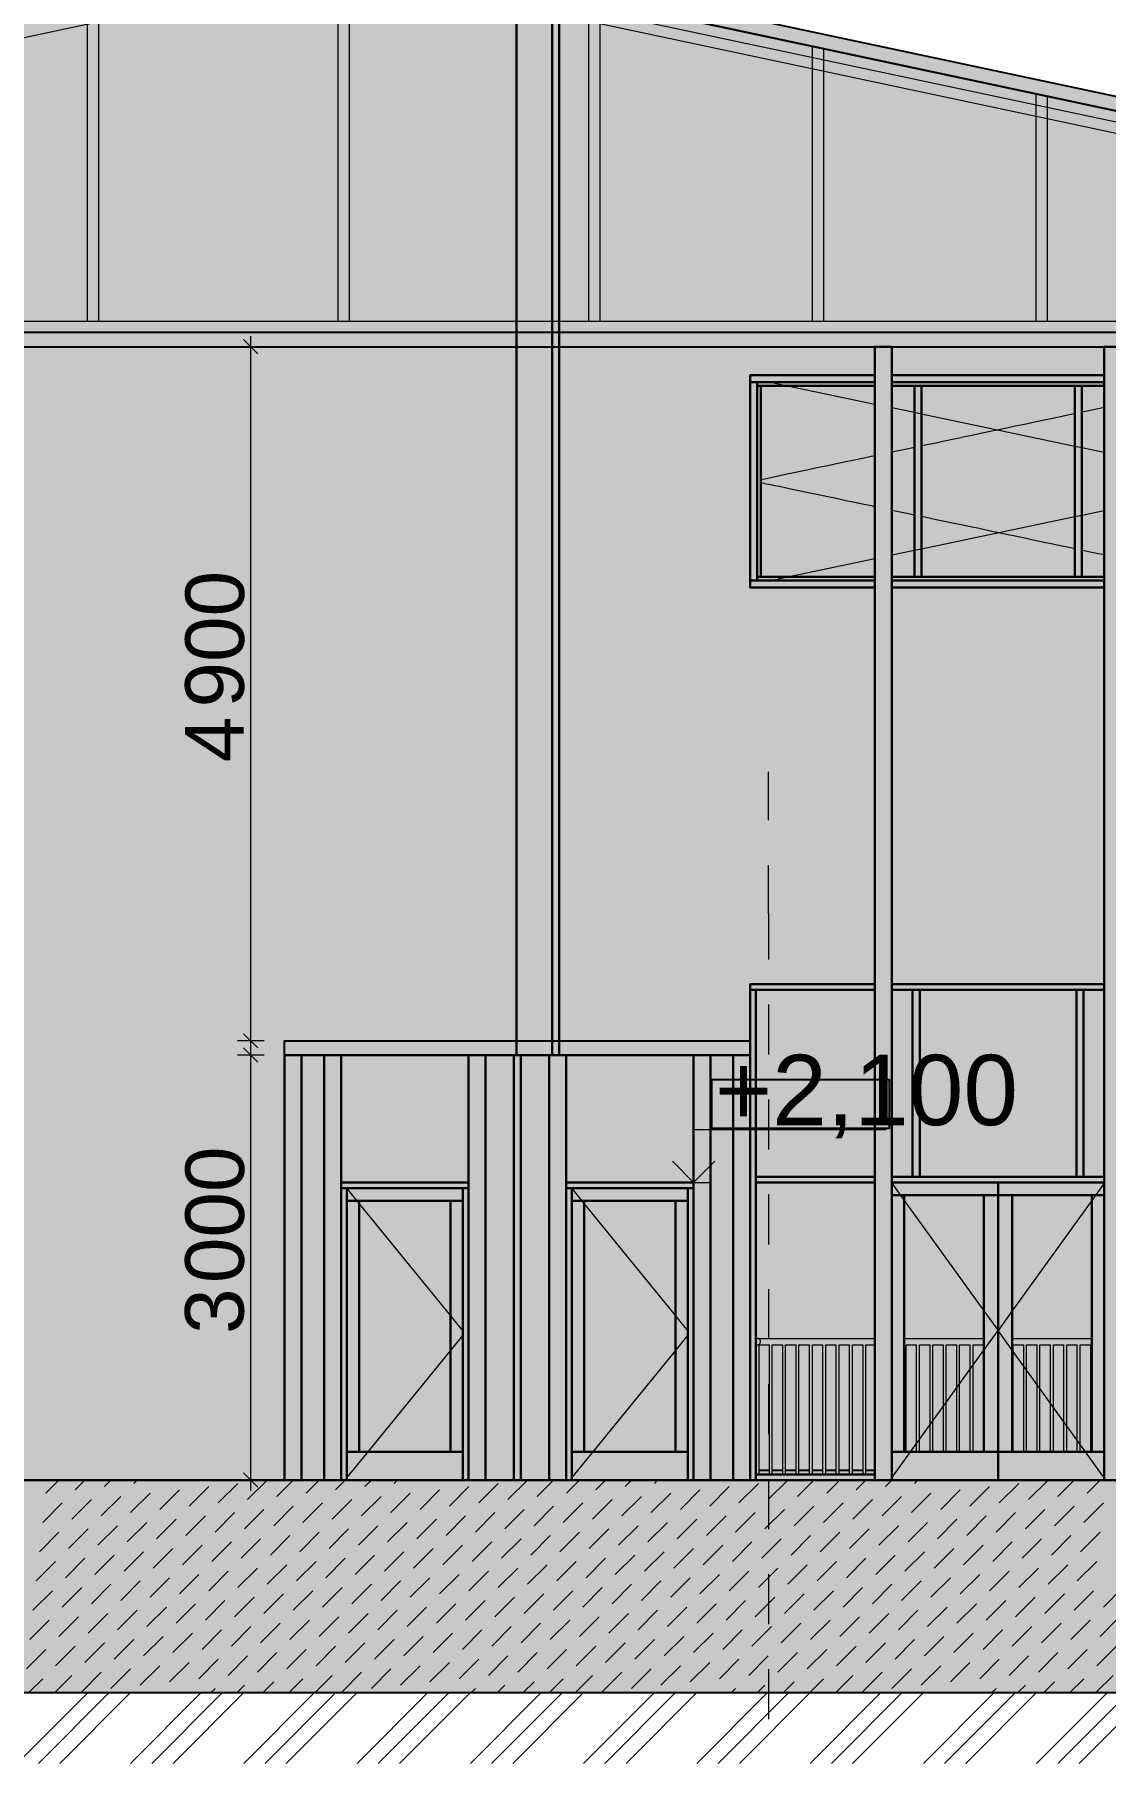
# Model space of a CAD drawing. Extents: x 8 to 21351, y 0 to 420.
# Drawn here: x 21118.3 to 21193.9, y 107.7 to 229.7 of the extents above; entities that cross this region are included whole.
import ezdxf

# ---------------------------------------------------------------- set-up
doc = ezdxf.new("R2010")
doc.units = 0
doc.styles.add('TEYPDFCAD_TEXT', font='arial.ttf')

msp = doc.modelspace()

# ---------------------------------------------------------------- hatches: boundary and pattern name
at = {"true_color": 0xaed1da}
msp.add_hatch(color=0, dxfattribs=at).paths.add_polyline_path([(21237.51, 215.24), (21237.71, 216.19), (21140.11, 236.94), (21139.91, 235.98)])
at = {"true_color": 0xffffff}
for points in [[(21049.51, 216.68), (21049.51, 207.69), (21050.71, 207.69), (21050.71, 127.69), (21075.21, 127.69), (21075.21, 207.69), (21076.41, 207.69), (21076.41, 205.69), (21111.41, 205.69), (21111.41, 207.69), (21112.61, 207.69), (21112.61, 127.69), (21135.91, 127.69), (21135.91, 157.69), (21152.31, 157.69), (21152.31, 233.35), (21140.11, 235.94)], [(21152.31, 233.35), (21152.31, 157.69), (21154.61, 157.69), (21154.81, 157.69), (21154.81, 232.82)], [(21154.81, 157.69), (21155.31, 157.69), (21155.31, 232.71), (21154.81, 232.82)], [(21155.31, 232.71), (21155.31, 157.69), (21168.81, 157.69), (21168.81, 162.69), (21177.61, 162.69), (21177.61, 190.69), (21168.81, 190.69), (21168.81, 205.69), (21177.61, 205.69), (21177.61, 207.69), (21178.81, 207.69), (21178.81, 205.69), (21193.81, 205.69), (21193.81, 207.69), (21195.01, 207.69), (21195.01, 205.69), (21203.81, 205.69), (21203.81, 190.69), (21195.01, 190.69), (21195.01, 162.69), (21203.81, 162.69), (21203.81, 157.69), (21228.31, 157.69), (21228.31, 162.59), (21227.37, 162.59), (21226.71, 163.25), (21226.71, 165.23), (21227.37, 165.89), (21229.51, 165.89), (21229.51, 207.69), (21230.71, 207.69), (21230.71, 216.68)], [(21049.51, 208.69), (21049.51, 207.69), (21230.71, 207.69), (21230.71, 208.69)], [(21177.61, 207.69), (21177.61, 127.69), (21178.81, 127.69), (21178.81, 207.69)], [(21193.81, 207.69), (21193.81, 127.69), (21195.01, 127.69), (21195.01, 207.69)], [(21177.61, 205.69), (21168.81, 205.69), (21168.81, 205.19), (21169.31, 205.19), (21177.61, 205.19)], [(21168.81, 191.19), (21169.31, 191.19), (21169.31, 205.19), (21168.81, 205.19)], [(21177.61, 205.19), (21169.31, 205.19), (21169.31, 204.94), (21169.56, 204.94), (21177.61, 204.94)], [(21193.81, 205.69), (21178.81, 205.69), (21178.81, 205.19), (21193.81, 205.19)], [(21193.81, 205.19), (21178.81, 205.19), (21178.81, 204.94), (21193.81, 204.94)], [(21169.56, 204.94), (21169.31, 204.94), (21169.31, 191.44), (21169.56, 191.44)], [(21169.56, 204.94), (21169.56, 191.44), (21177.61, 191.44), (21177.61, 204.94)], [(21180.4, 204.94), (21178.81, 204.94), (21178.81, 191.44), (21180.4, 191.44)], [(21180.9, 191.44), (21180.9, 204.94), (21180.4, 204.94), (21180.4, 191.44)], [(21180.9, 191.44), (21191.73, 191.44), (21191.73, 204.94), (21180.9, 204.94)], [(21192.23, 191.44), (21192.23, 204.94), (21191.73, 204.94), (21191.73, 191.44)], [(21193.81, 204.94), (21192.23, 204.94), (21192.23, 191.44), (21193.81, 191.44)], [(21168.81, 191.19), (21168.81, 190.69), (21177.61, 190.69), (21177.61, 191.19), (21169.31, 191.19)], [(21169.31, 191.44), (21169.31, 191.19), (21177.61, 191.19), (21177.61, 191.44), (21169.56, 191.44)], [(21178.81, 191.44), (21178.81, 191.19), (21193.81, 191.19), (21193.81, 191.44)], [(21178.81, 190.69), (21193.81, 190.69), (21193.81, 191.19), (21178.81, 191.19)], [(21193.81, 190.69), (21178.81, 190.69), (21178.81, 162.69), (21193.81, 162.69)], [(21177.61, 162.69), (21168.81, 162.69), (21168.81, 162.29), (21169.21, 162.29), (21177.61, 162.29)], [(21193.81, 162.69), (21178.81, 162.69), (21178.81, 162.29), (21193.81, 162.29)], [(21168.81, 127.69), (21169.21, 127.69), (21169.21, 128.09), (21169.21, 148.69), (21169.21, 149.09), (21169.21, 162.29), (21168.81, 162.29)], [(21169.21, 162.29), (21169.21, 149.09), (21177.61, 149.09), (21177.61, 162.29)], [(21178.81, 162.29), (21178.81, 149.09), (21180.28, 149.09), (21180.28, 162.29)], [(21180.78, 149.09), (21180.78, 162.29), (21180.28, 162.29), (21180.28, 149.09)], [(21180.78, 149.09), (21191.85, 149.09), (21191.85, 162.29), (21180.78, 162.29)], [(21192.35, 149.09), (21192.35, 162.29), (21191.85, 162.29), (21191.85, 149.09)], [(21192.35, 162.29), (21192.35, 149.09), (21193.81, 149.09), (21193.81, 162.29)], [(21135.91, 157.69), (21135.91, 158.69), (21168.81, 158.69), (21168.81, 157.69), (21143.11, 157.69)], [(21135.91, 157.69), (21135.91, 127.69), (21137.11, 127.69), (21137.11, 157.69)], [(21137.11, 157.69), (21137.11, 127.69), (21138.71, 127.69), (21138.71, 157.69)], [(21139.91, 157.69), (21138.71, 157.69), (21138.71, 127.69), (21139.91, 127.69)], [(21139.91, 148.69), (21148.91, 148.69), (21148.91, 157.69), (21139.91, 157.69)], [(21150.11, 157.69), (21148.91, 157.69), (21148.91, 127.69), (21150.11, 127.69)], [(21150.11, 157.69), (21150.11, 127.69), (21152.11, 127.69), (21152.11, 157.69)], [(21152.61, 127.69), (21152.61, 157.69), (21152.11, 157.69), (21152.11, 127.69)], [(21152.61, 157.69), (21152.61, 127.69), (21154.61, 127.69), (21154.61, 157.69)], [(21155.81, 157.69), (21154.61, 157.69), (21154.61, 127.69), (21155.81, 127.69)], [(21155.81, 148.69), (21164.81, 148.69), (21164.81, 157.69), (21155.81, 157.69)], [(21166.01, 157.69), (21164.81, 157.69), (21164.81, 127.69), (21166.01, 127.69)], [(21167.61, 157.69), (21166.01, 157.69), (21166.01, 127.69), (21167.61, 127.69)], [(21168.81, 127.69), (21168.81, 157.69), (21167.61, 157.69), (21167.61, 127.69)], [(21166.09, 152.51), (21166.09, 155.96), (21178.62, 155.96), (21178.62, 152.51)], [(21177.61, 149.09), (21169.21, 149.09), (21169.21, 148.69), (21177.61, 148.69)], [(21178.81, 148.69), (21193.81, 148.69), (21193.81, 149.09), (21178.81, 149.09)], [(21140.31, 148.29), (21148.51, 148.29), (21148.91, 148.29), (21148.91, 148.69), (21139.91, 148.69), (21139.91, 148.29)], [(21139.91, 148.29), (21139.91, 127.69), (21140.31, 127.69), (21140.31, 148.29)], [(21148.51, 148.29), (21140.31, 148.29), (21140.31, 147.41), (21141.19, 147.41), (21147.63, 147.41), (21148.51, 147.41)], [(21148.51, 127.69), (21148.91, 127.69), (21148.91, 148.29), (21148.51, 148.29)], [(21156.21, 148.29), (21164.41, 148.29), (21164.81, 148.29), (21164.81, 148.69), (21155.81, 148.69), (21155.81, 148.29)], [(21155.81, 148.29), (21155.81, 127.69), (21156.21, 127.69), (21156.21, 148.29)], [(21164.41, 148.29), (21156.21, 148.29), (21156.21, 147.41), (21157.09, 147.41), (21163.53, 147.41), (21164.41, 147.41)], [(21164.41, 127.69), (21164.81, 127.69), (21164.81, 148.29), (21164.41, 148.29)], [(21169.21, 148.69), (21169.21, 128.09), (21177.61, 128.09), (21177.61, 148.69)], [(21186.31, 148.69), (21178.81, 148.69), (21178.81, 147.81), (21179.69, 147.81), (21185.31, 147.81), (21186.31, 147.81)], [(21178.81, 147.81), (21178.81, 129.69), (21179.69, 129.69), (21179.69, 147.81)], [(21179.69, 129.69), (21185.31, 129.69), (21185.31, 147.81), (21179.69, 147.81)], [(21186.31, 129.69), (21186.31, 147.81), (21185.31, 147.81), (21185.31, 129.69)], [(21186.31, 147.81), (21187.31, 147.81), (21192.93, 147.81), (21193.81, 147.81), (21193.81, 148.69), (21186.31, 148.69)], [(21186.31, 129.69), (21187.31, 129.69), (21187.31, 147.81), (21186.31, 147.81)], [(21192.93, 129.69), (21192.93, 147.81), (21187.31, 147.81), (21187.31, 129.69)], [(21192.93, 129.69), (21193.81, 129.69), (21193.81, 147.81), (21192.93, 147.81)], [(21140.31, 147.41), (21140.31, 129.69), (21141.19, 129.69), (21141.19, 147.41)], [(21141.19, 129.69), (21147.63, 129.69), (21147.63, 147.41), (21141.19, 147.41)], [(21147.63, 129.69), (21148.51, 129.69), (21148.51, 147.41), (21147.63, 147.41)], [(21156.21, 147.41), (21156.21, 129.69), (21157.09, 129.69), (21157.09, 147.41)], [(21157.09, 129.69), (21163.53, 129.69), (21163.53, 147.41), (21157.09, 147.41)], [(21163.53, 129.69), (21164.41, 129.69), (21164.41, 147.41), (21163.53, 147.41)], [(21141.19, 129.69), (21140.31, 129.69), (21140.31, 127.69), (21148.51, 127.69), (21148.51, 129.69), (21147.63, 129.69)], [(21157.09, 129.69), (21156.21, 129.69), (21156.21, 127.69), (21164.41, 127.69), (21164.41, 129.69), (21163.53, 129.69)], [(21178.81, 127.69), (21186.31, 127.69), (21186.31, 129.69), (21185.31, 129.69), (21179.69, 129.69), (21178.81, 129.69)], [(21186.31, 127.69), (21193.81, 127.69), (21193.81, 129.69), (21192.93, 129.69), (21187.31, 129.69), (21186.31, 129.69)], [(21261.71, 127.69), (21048.51, 127.69), (21048.51, 112.69), (21261.71, 112.69)], [(21169.21, 128.09), (21169.21, 127.69), (21177.61, 127.69), (21177.61, 128.09)]]:
    msp.add_hatch(color=0, dxfattribs=at).paths.add_polyline_path(points)

# ---------------------------------------------------------------- linework, layer by layer
at = {"color": 7, "lineweight": 15}
for p, q in [((21140.11, 236.94), (21237.71, 216.2)), ((21139.71, 209.49), (21139.71, 235.84)), ((21139.91, 235.98), (21230.71, 216.68)), ((21140.51, 209.49), (21140.51, 235.84)), ((21049.51, 215.07), (21140.11, 234.33)), ((21230.71, 215.87), (21140.11, 235.13)), ((21230.71, 215.07), (21140.11, 234.33)), ((21152.31, 233.35), (21152.31, 208.69)), ((21122.01, 209.49), (21122.01, 232.08)), ((21122.81, 209.49), (21122.81, 232.25)), ((21155.31, 232.71), (21155.31, 208.69)), ((21157.41, 209.49), (21157.41, 232.25)), ((21158.21, 209.49), (21158.21, 232.08)), ((21173.21, 209.49), (21173.21, 228.89)), ((21174.01, 209.49), (21174.01, 228.72)), ((21189.01, 209.49), (21189.01, 225.53)), ((21189.81, 209.49), (21189.81, 225.36)), ((21049.51, 209.49), (21230.71, 209.49)), ((21230.71, 208.69), (21049.51, 208.69)), ((21152.31, 208.69), (21152.31, 207.69)), ((21154.81, 207.69), (21154.81, 208.69)), ((21155.31, 208.69), (21155.31, 207.69)), ((21230.71, 207.69), (21049.51, 207.69)), ((21134.47, 207.69), (21132.59, 207.69)), ((21134.03, 207.19), (21133.03, 208.19)), ((21133.53, 207.69), (21133.53, 208.44)), ((21133.53, 158.69), (21133.53, 207.69)), ((21152.31, 207.69), (21152.31, 157.69)), ((21155.31, 207.69), (21155.31, 157.69)), ((21168.81, 205.69), (21177.61, 205.69)), ((21168.81, 190.69), (21168.81, 205.69)), ((21169.31, 205.19), (21169.31, 191.19)), ((21177.61, 205.19), (21169.31, 205.19)), ((21170.25, 205.19), (21171.44, 204.94)), ((21178.81, 205.69), (21193.81, 205.69)), ((21193.81, 205.19), (21178.81, 205.19)), ((21169.56, 204.94), (21169.56, 191.44)), ((21177.61, 204.94), (21169.56, 204.94)), ((21171.44, 204.94), (21177.61, 203.64)), ((21180.4, 204.94), (21178.81, 204.94)), ((21180.4, 191.44), (21180.4, 204.94)), ((21180.4, 204.94), (21180.9, 204.94)), ((21180.9, 204.94), (21180.9, 191.44)), ((21191.73, 204.94), (21180.9, 204.94)), ((21191.73, 191.44), (21191.73, 204.94)), ((21191.73, 204.94), (21192.23, 204.94)), ((21192.23, 204.94), (21192.23, 191.44)), ((21193.81, 204.94), (21192.23, 204.94)), ((21178.81, 203.39), (21180.4, 203.06)), ((21180.4, 203.06), (21180.9, 202.95)), ((21180.9, 202.95), (21191.73, 200.68)), ((21190.06, 202.6), (21189.57, 202.5)), ((21190.84, 202.77), (21190.06, 202.6)), ((21191.33, 202.87), (21190.84, 202.77)), ((21191.73, 202.95), (21191.33, 202.87)), ((21192.6, 203.14), (21192.23, 203.06)), ((21193.38, 203.3), (21192.6, 203.14)), ((21193.81, 203.39), (21193.38, 203.3)), ((21184.48, 201.43), (21183.7, 201.27)), ((21184.97, 201.53), (21184.48, 201.43)), ((21185.75, 201.7), (21184.97, 201.53)), ((21186.24, 201.8), (21185.75, 201.7)), ((21187.02, 201.96), (21186.24, 201.8)), ((21187.51, 202.07), (21187.02, 201.96)), ((21188.3, 202.23), (21187.51, 202.07)), ((21188.79, 202.33), (21188.3, 202.23)), ((21189.57, 202.5), (21188.79, 202.33)), ((21179.39, 200.36), (21178.81, 200.24)), ((21179.88, 200.46), (21179.39, 200.36)), ((21180.4, 200.57), (21179.88, 200.46)), ((21181.15, 200.73), (21180.9, 200.68)), ((21181.93, 200.89), (21181.15, 200.73)), ((21182.42, 201), (21181.93, 200.89)), ((21183.21, 201.16), (21182.42, 201)), ((21183.7, 201.26), (21183.21, 201.16)), ((21191.73, 200.68), (21192.23, 200.57)), ((21192.23, 200.57), (21193.81, 200.24)), ((21173.03, 199.02), (21172.25, 198.86)), ((21173.52, 199.13), (21173.03, 199.02)), ((21174.3, 199.29), (21173.52, 199.13)), ((21174.79, 199.39), (21174.3, 199.29)), ((21175.57, 199.56), (21174.79, 199.39)), ((21176.06, 199.66), (21175.57, 199.56)), ((21176.85, 199.83), (21176.06, 199.66)), ((21177.34, 199.93), (21176.85, 199.83)), ((21177.61, 199.99), (21177.34, 199.93)), ((21169.85, 198.35), (21169.56, 198.3)), ((21169.85, 198.03), (21169.56, 198.09)), ((21170.48, 198.49), (21169.85, 198.35)), ((21170.48, 197.89), (21169.85, 198.02)), ((21170.97, 198.59), (21170.48, 198.49)), ((21170.97, 197.79), (21170.48, 197.89)), ((21171.76, 198.76), (21170.97, 198.59)), ((21171.76, 197.62), (21170.97, 197.79)), ((21172.25, 198.86), (21171.76, 198.76)), ((21172.25, 197.52), (21171.76, 197.62)), ((21173.03, 197.36), (21172.25, 197.52)), ((21173.52, 197.25), (21173.03, 197.36)), ((21174.3, 197.09), (21173.52, 197.25)), ((21174.79, 196.99), (21174.3, 197.09)), ((21175.57, 196.82), (21174.79, 196.99)), ((21176.06, 196.72), (21175.57, 196.82)), ((21176.85, 196.55), (21176.06, 196.72)), ((21177.34, 196.45), (21176.85, 196.55)), ((21177.61, 196.39), (21177.34, 196.45)), ((21179.39, 196.02), (21178.81, 196.14)), ((21179.88, 195.92), (21179.39, 196.02)), ((21180.4, 195.81), (21179.88, 195.92)), ((21180.9, 193.43), (21191.73, 195.7)), ((21181.15, 195.65), (21180.9, 195.7)), ((21181.93, 195.48), (21181.15, 195.65)), ((21182.42, 195.38), (21181.93, 195.48)), ((21183.21, 195.22), (21182.42, 195.38)), ((21191.73, 195.7), (21192.23, 195.81)), ((21192.23, 195.81), (21193.81, 196.14)), ((21183.7, 195.11), (21183.21, 195.22)), ((21184.48, 194.95), (21183.7, 195.11)), ((21184.97, 194.85), (21184.48, 194.95)), ((21185.75, 194.68), (21184.97, 194.85)), ((21186.24, 194.58), (21185.75, 194.68)), ((21187.02, 194.41), (21186.24, 194.58)), ((21187.51, 194.31), (21187.02, 194.41)), ((21188.3, 194.15), (21187.51, 194.31)), ((21188.79, 194.04), (21188.3, 194.15)), ((21189.57, 193.88), (21188.79, 194.04)), ((21178.81, 192.99), (21180.4, 193.32)), ((21180.4, 193.32), (21180.9, 193.43)), ((21190.06, 193.78), (21189.57, 193.88)), ((21190.84, 193.61), (21190.06, 193.78)), ((21191.33, 193.51), (21190.84, 193.61)), ((21191.73, 193.43), (21191.33, 193.51)), ((21192.6, 193.24), (21192.23, 193.32)), ((21193.38, 193.08), (21192.6, 193.24)), ((21193.81, 192.99), (21193.38, 193.08)), ((21171.44, 191.44), (21177.61, 192.74)), ((21177.61, 190.69), (21168.81, 190.69)), ((21169.31, 191.19), (21177.61, 191.19)), ((21169.56, 191.44), (21177.61, 191.44)), ((21170.25, 191.19), (21171.44, 191.44)), ((21178.81, 191.44), (21180.4, 191.44)), ((21178.81, 191.19), (21193.81, 191.19)), ((21193.81, 190.69), (21178.81, 190.69)), ((21180.9, 191.44), (21180.4, 191.44)), ((21180.9, 191.44), (21191.73, 191.44)), ((21192.23, 191.44), (21191.73, 191.44)), ((21192.23, 191.44), (21193.81, 191.44)), ((21170.11, 174.28), (21170.11, 177.69)), ((21170.11, 167.69), (21170.11, 171.1)), ((21170.11, 167.69), (21170.11, 164.44)), ((21168.81, 162.29), (21168.81, 162.69)), ((21168.81, 162.69), (21177.61, 162.69)), ((21178.81, 162.69), (21193.81, 162.69)), ((21168.81, 157.69), (21168.81, 162.29)), ((21169.21, 162.29), (21169.21, 149.09)), ((21177.61, 162.29), (21169.21, 162.29)), ((21170.11, 161.26), (21170.11, 157.74)), ((21180.28, 162.29), (21178.81, 162.29)), ((21180.28, 149.09), (21180.28, 162.29)), ((21180.28, 162.29), (21180.78, 162.29)), ((21180.78, 162.29), (21180.78, 149.09)), ((21191.85, 162.29), (21180.78, 162.29)), ((21191.85, 149.09), (21191.85, 162.29)), ((21191.85, 162.29), (21192.35, 162.29)), ((21192.35, 162.29), (21192.35, 149.09)), ((21193.81, 162.29), (21192.35, 162.29)), ((21134.47, 158.69), (21132.59, 158.69)), ((21133.03, 159.19), (21134.03, 158.19)), ((21133.53, 157.94), (21133.53, 158.69)), ((21168.81, 158.69), (21135.91, 158.69)), ((21135.91, 158.69), (21135.91, 157.69)), ((21168.81, 157.69), (21168.81, 158.69)), ((21134.47, 157.69), (21132.59, 157.69)), ((21134.03, 157.19), (21133.03, 158.19)), ((21133.53, 157.69), (21133.53, 158.44)), ((21133.53, 127.69), (21133.53, 157.69)), ((21135.91, 157.69), (21135.91, 127.69)), ((21137.11, 157.69), (21135.91, 157.69)), ((21135.91, 157.69), (21168.81, 157.69)), ((21137.11, 157.69), (21137.11, 127.69)), ((21137.11, 157.69), (21138.71, 157.69)), ((21139.91, 157.69), (21148.91, 157.69)), ((21150.11, 157.69), (21152.11, 157.69)), ((21152.11, 157.69), (21152.11, 127.69)), ((21152.61, 157.69), (21152.11, 157.69)), ((21152.61, 157.69), (21154.61, 157.69)), ((21152.61, 157.69), (21152.61, 127.69)), ((21155.81, 157.69), (21164.81, 157.69)), ((21166.01, 157.69), (21167.61, 157.69)), ((21167.61, 157.69), (21167.61, 127.69)), ((21168.81, 157.69), (21167.61, 157.69)), ((21168.81, 157.69), (21168.81, 127.69)), ((21170.11, 154.56), (21170.11, 151.03)), ((21164.81, 148.69), (21164.81, 152.44)), ((21164.81, 152.44), (21178.4, 152.44)), ((21164.81, 148.69), (21163.31, 150.19)), ((21166.31, 150.19), (21164.81, 148.69)), ((21169.21, 149.09), (21177.61, 149.09)), ((21178.81, 149.09), (21180.28, 149.09)), ((21180.78, 149.09), (21180.28, 149.09)), ((21180.78, 149.09), (21191.85, 149.09)), ((21192.35, 149.09), (21191.85, 149.09)), ((21192.35, 149.09), (21193.81, 149.09)), ((21139.91, 148.69), (21148.91, 148.69)), ((21140.31, 148.29), (21140.31, 127.69)), ((21148.51, 148.29), (21140.31, 148.29)), ((21140.31, 148.26), (21141.19, 147.18)), ((21148.51, 127.69), (21148.51, 148.29)), ((21155.81, 148.69), (21164.81, 148.69)), ((21156.21, 148.29), (21156.21, 127.69)), ((21164.41, 148.29), (21156.21, 148.29)), ((21156.21, 148.26), (21157.09, 147.18)), ((21164.81, 148.69), (21163.69, 148.69)), ((21164.41, 127.69), (21164.41, 148.29)), ((21164.81, 148.69), (21165.94, 148.69)), ((21169.21, 148.69), (21169.21, 128.09)), ((21177.61, 148.69), (21169.21, 148.69)), ((21170.11, 147.86), (21170.11, 144.33)), ((21193.81, 148.69), (21178.81, 148.69)), ((21178.81, 148.64), (21179.69, 147.42)), ((21179.69, 129.69), (21179.69, 147.81)), ((21179.69, 147.81), (21185.31, 147.81)), ((21185.31, 147.81), (21185.31, 129.69)), ((21186.31, 148.69), (21186.31, 127.69)), ((21187.31, 147.81), (21187.31, 129.69)), ((21192.93, 147.81), (21187.31, 147.81)), ((21193.81, 148.64), (21192.93, 147.42)), ((21192.93, 129.69), (21192.93, 147.81)), ((21141.19, 129.69), (21141.19, 147.41)), ((21141.19, 147.41), (21147.63, 147.41)), ((21141.19, 147.18), (21147.63, 139.28)), ((21147.63, 147.41), (21147.63, 129.69)), ((21157.09, 129.69), (21157.09, 147.41)), ((21157.09, 147.41), (21163.53, 147.41)), ((21157.09, 147.18), (21163.53, 139.28)), ((21163.53, 147.41), (21163.53, 129.69)), ((21179.69, 147.42), (21185.31, 139.64)), ((21192.93, 147.42), (21187.31, 139.64)), ((21170.11, 141.16), (21170.11, 137.63)), ((21147.63, 139.28), (21148.51, 138.2)), ((21163.53, 139.28), (21164.41, 138.2)), ((21185.31, 139.64), (21186.31, 138.25)), ((21187.31, 139.64), (21186.31, 138.25)), ((21147.63, 136.82), (21148.51, 137.9)), ((21163.53, 136.82), (21164.41, 137.9)), ((21185.31, 136.86), (21186.31, 138.25)), ((21187.31, 136.86), (21186.31, 138.25)), ((21141.82, 129.69), (21147.63, 136.82)), ((21157.72, 129.69), (21163.53, 136.82)), ((21169.24, 137.68), (21169.21, 137.66)), ((21169.21, 137.26), (21169.24, 137.25)), ((21169.27, 137.69), (21169.24, 137.68)), ((21169.24, 137.25), (21169.27, 137.24)), ((21169.31, 137.69), (21169.27, 137.69)), ((21169.27, 137.24), (21169.31, 137.24)), ((21169.35, 137.69), (21169.31, 137.69)), ((21169.31, 137.69), (21177.61, 137.69)), ((21169.31, 137.24), (21169.35, 137.24)), ((21169.39, 137.68), (21169.35, 137.69)), ((21169.35, 137.24), (21169.39, 137.25)), ((21169.42, 137.66), (21169.39, 137.68)), ((21169.39, 137.25), (21169.42, 137.27)), ((21169.46, 137.64), (21169.42, 137.66)), ((21169.42, 137.27), (21169.46, 137.29)), ((21169.44, 137.24), (21170.16, 137.24)), ((21169.48, 137.61), (21169.46, 137.64)), ((21169.46, 137.29), (21169.48, 137.32)), ((21169.51, 137.58), (21169.48, 137.61)), ((21169.48, 137.32), (21169.51, 137.35)), ((21169.52, 137.54), (21169.51, 137.58)), ((21169.51, 137.35), (21169.52, 137.39)), ((21169.53, 137.5), (21169.52, 137.54)), ((21169.52, 137.39), (21169.53, 137.43)), ((21169.54, 137.46), (21169.53, 137.5)), ((21169.53, 137.43), (21169.54, 137.46)), ((21170.16, 128.09), (21170.16, 137.24)), ((21170.36, 137.24), (21171.1, 137.24)), ((21170.36, 128.09), (21170.36, 137.24)), ((21171.1, 128.09), (21171.1, 137.24)), ((21171.3, 137.24), (21172.05, 137.24)), ((21171.3, 128.09), (21171.3, 137.24)), ((21172.05, 128.09), (21172.05, 137.24)), ((21172.25, 137.24), (21173, 137.24)), ((21172.25, 128.09), (21172.25, 137.24)), ((21173, 128.09), (21173, 137.24)), ((21173.2, 137.24), (21173.94, 137.24)), ((21173.2, 128.09), (21173.2, 137.24)), ((21173.94, 128.09), (21173.94, 137.24)), ((21174.14, 137.24), (21174.89, 137.24)), ((21174.14, 128.09), (21174.14, 137.24)), ((21174.89, 128.09), (21174.89, 137.24)), ((21175.09, 137.24), (21175.83, 137.24)), ((21175.09, 128.09), (21175.09, 137.24)), ((21175.83, 128.09), (21175.83, 137.24)), ((21176.03, 137.24), (21176.78, 137.24)), ((21176.03, 128.09), (21176.03, 137.24)), ((21176.78, 128.09), (21176.78, 137.24)), ((21176.98, 137.24), (21177.61, 137.24)), ((21176.98, 128.09), (21176.98, 137.24)), ((21179.69, 137.69), (21185.31, 137.69)), ((21179.82, 137.24), (21180.56, 137.24)), ((21179.82, 129.69), (21179.82, 137.24)), ((21180.14, 129.69), (21185.31, 136.86)), ((21180.56, 129.69), (21180.56, 137.24)), ((21180.76, 137.24), (21181.51, 137.24)), ((21180.76, 129.69), (21180.76, 137.24)), ((21181.51, 129.69), (21181.51, 137.24)), ((21181.71, 137.24), (21182.45, 137.24)), ((21181.71, 129.69), (21181.71, 137.24)), ((21182.45, 129.69), (21182.45, 137.24)), ((21182.65, 137.24), (21183.4, 137.24)), ((21182.65, 129.69), (21182.65, 137.24)), ((21183.4, 129.69), (21183.4, 137.24)), ((21183.6, 137.24), (21184.35, 137.24)), ((21183.6, 129.69), (21183.6, 137.24)), ((21184.35, 129.69), (21184.35, 137.24)), ((21184.55, 137.24), (21185.29, 137.24)), ((21184.55, 129.69), (21184.55, 137.24)), ((21185.29, 129.69), (21185.29, 137.24)), ((21187.31, 137.69), (21192.93, 137.69)), ((21192.49, 129.69), (21187.31, 136.86)), ((21187.38, 137.24), (21188.13, 137.24)), ((21187.38, 129.69), (21187.38, 137.24)), ((21188.13, 129.69), (21188.13, 137.24)), ((21188.33, 137.24), (21189.07, 137.24)), ((21188.33, 129.69), (21188.33, 137.24)), ((21189.07, 129.69), (21189.07, 137.24)), ((21189.27, 137.24), (21190.02, 137.24)), ((21189.27, 129.69), (21189.27, 137.24)), ((21190.02, 129.69), (21190.02, 137.24)), ((21190.22, 137.24), (21190.97, 137.24)), ((21190.22, 129.69), (21190.22, 137.24)), ((21190.97, 129.69), (21190.97, 137.24)), ((21191.17, 137.24), (21191.91, 137.24)), ((21191.17, 129.69), (21191.17, 137.24)), ((21191.91, 129.69), (21191.91, 137.24)), ((21192.11, 137.24), (21192.86, 137.24)), ((21192.11, 129.69), (21192.11, 137.24)), ((21192.86, 129.69), (21192.86, 137.24)), ((21170.11, 134.45), (21170.11, 130.93)), ((21140.31, 127.84), (21141.82, 129.69)), ((21147.63, 129.69), (21141.19, 129.69)), ((21156.21, 127.84), (21157.72, 129.69)), ((21163.53, 129.69), (21157.09, 129.69)), ((21178.81, 127.86), (21180.14, 129.69)), ((21185.31, 129.69), (21179.69, 129.69)), ((21187.31, 129.69), (21192.93, 129.69)), ((21193.81, 127.86), (21192.49, 129.69)), ((21133.03, 128.19), (21134.03, 127.19)), ((21135.91, 127.69), (21049.51, 127.69)), ((21134.47, 127.69), (21132.59, 127.69)), ((21133.53, 126.94), (21133.53, 127.69)), ((21137.11, 127.69), (21135.91, 127.69)), ((21152.11, 127.69), (21137.11, 127.69)), ((21152.61, 127.69), (21152.11, 127.69)), ((21167.61, 127.69), (21152.61, 127.69)), ((21168.81, 127.69), (21167.61, 127.69)), ((21203.81, 127.69), (21168.81, 127.69)), ((21169.21, 128.09), (21177.61, 128.09)), ((21170.11, 127.75), (21170.11, 124.22)), ((21170.11, 121.05), (21170.11, 117.52)), ((21170.11, 114.34), (21170.11, 110.82)), ((21261.71, 112.69), (21048.51, 112.69)), ((21125.04, 112.69), (21117.04, 112.69)), ((21122.04, 112.69), (21117.04, 107.69)), ((21123.54, 112.69), (21118.54, 107.69)), ((21125.04, 112.69), (21120.04, 107.69)), ((21133.04, 112.69), (21125.04, 112.69)), ((21130.04, 112.69), (21125.04, 107.69)), ((21131.54, 112.69), (21126.54, 107.69)), ((21133.04, 112.69), (21128.04, 107.69)), ((21141.04, 112.69), (21133.04, 112.69)), ((21138.04, 112.69), (21133.04, 107.69)), ((21139.54, 112.69), (21134.54, 107.69)), ((21141.04, 112.69), (21136.04, 107.69)), ((21149.04, 112.69), (21141.04, 112.69)), ((21146.04, 112.69), (21141.04, 107.69)), ((21147.54, 112.69), (21142.54, 107.69)), ((21149.04, 112.69), (21144.04, 107.69)), ((21157.04, 112.69), (21149.04, 112.69)), ((21154.04, 112.69), (21149.04, 107.69)), ((21155.54, 112.69), (21150.54, 107.69)), ((21157.04, 112.69), (21152.04, 107.69)), ((21165.04, 112.69), (21157.04, 112.69)), ((21162.04, 112.69), (21157.04, 107.69)), ((21163.54, 112.69), (21158.54, 107.69)), ((21165.04, 112.69), (21160.04, 107.69)), ((21173.04, 112.69), (21165.04, 112.69)), ((21170.04, 112.69), (21165.04, 107.69)), ((21171.54, 112.69), (21166.54, 107.69)), ((21173.04, 112.69), (21168.04, 107.69)), ((21181.04, 112.69), (21173.04, 112.69)), ((21178.04, 112.69), (21173.04, 107.69)), ((21179.54, 112.69), (21174.54, 107.69)), ((21181.04, 112.69), (21176.04, 107.69)), ((21189.04, 112.69), (21181.04, 112.69)), ((21186.04, 112.69), (21181.04, 107.69)), ((21187.54, 112.69), (21182.54, 107.69)), ((21189.04, 112.69), (21184.04, 107.69)), ((21197.04, 112.69), (21189.04, 112.69)), ((21194.04, 112.69), (21189.04, 107.69)), ((21195.54, 112.69), (21190.54, 107.69)), ((21197.04, 112.69), (21192.04, 107.69))]:
    msp.add_line(p, q, dxfattribs=at)
at = {"color": 0, "lineweight": 15, "true_color": 0x020fa8}
for p, q in [((21177.61, 127.69), (21177.61, 207.69)), ((21178.81, 127.69), (21178.81, 207.69)), ((21193.81, 127.69), (21193.81, 207.69)), ((21138.71, 127.69), (21138.71, 157.69)), ((21138.71, 157.69), (21139.91, 157.69)), ((21139.91, 148.69), (21139.91, 157.69)), ((21148.91, 148.69), (21148.91, 157.69)), ((21148.91, 157.69), (21150.11, 157.69)), ((21150.11, 127.69), (21150.11, 157.69)), ((21154.61, 127.69), (21154.61, 157.69)), ((21154.61, 157.69), (21155.81, 157.69)), ((21155.81, 148.69), (21155.81, 157.69)), ((21164.81, 148.69), (21164.81, 157.69)), ((21164.81, 157.69), (21166.01, 157.69)), ((21166.01, 127.69), (21166.01, 157.69)), ((21139.91, 127.69), (21139.91, 148.69)), ((21148.91, 127.69), (21148.91, 148.69)), ((21155.81, 127.69), (21155.81, 148.69)), ((21164.81, 127.69), (21164.81, 148.69))]:
    msp.add_line(p, q, dxfattribs=at)
at = {"color": 0, "lineweight": 0, "true_color": 0x5c5c5c}
msp.add_line((21169.44, 128.09), (21169.44, 137.28), dxfattribs=at)
at = {"color": 0, "lineweight": 15, "true_color": 0xff806c}
for p, q in [((21169.44, 128.41), (21170.16, 128.41)), ((21169.44, 128.36), (21170.16, 128.36)), ((21170.36, 128.41), (21171.1, 128.41)), ((21170.36, 128.36), (21171.1, 128.36)), ((21171.3, 128.41), (21172.05, 128.41)), ((21171.3, 128.36), (21172.05, 128.36)), ((21172.25, 128.41), (21173, 128.41)), ((21172.25, 128.36), (21173, 128.36)), ((21173.2, 128.41), (21173.94, 128.41)), ((21173.2, 128.36), (21173.94, 128.36)), ((21174.14, 128.41), (21174.89, 128.41)), ((21174.14, 128.36), (21174.89, 128.36)), ((21175.09, 128.41), (21175.83, 128.41)), ((21175.09, 128.36), (21175.83, 128.36)), ((21176.03, 128.41), (21176.78, 128.41)), ((21176.03, 128.36), (21176.78, 128.36)), ((21176.98, 128.41), (21177.61, 128.41)), ((21176.98, 128.36), (21177.61, 128.36))]:
    msp.add_line(p, q, dxfattribs=at)
at = {"color": 0, "lineweight": 5, "true_color": 0x53b368}
for p, q in [((21119.06, 126.77), (21119.98, 127.69)), ((21121.13, 127), (21121.82, 127.69)), ((21123.2, 127.23), (21123.66, 127.69)), ((21125.27, 127.46), (21125.5, 127.69)), ((21127.11, 125.62), (21128.49, 127)), ((21129.18, 125.85), (21130.56, 127.23)), ((21131.24, 126.08), (21132.62, 127.46)), ((21133.31, 126.31), (21134.69, 127.69)), ((21135.38, 126.54), (21136.53, 127.69)), ((21137.45, 126.77), (21138.37, 127.69)), ((21139.52, 127), (21140.21, 127.69)), ((21141.59, 127.23), (21142.05, 127.69)), ((21143.65, 127.46), (21143.88, 127.69)), ((21145.49, 125.62), (21146.87, 127)), ((21147.56, 125.85), (21148.94, 127.23)), ((21149.63, 126.08), (21151.01, 127.46)), ((21151.7, 126.31), (21153.08, 127.69)), ((21153.77, 126.54), (21154.92, 127.69)), ((21155.83, 126.77), (21156.75, 127.69)), ((21157.9, 127), (21158.59, 127.69)), ((21159.97, 127.23), (21160.43, 127.69)), ((21162.04, 127.46), (21162.27, 127.69)), ((21163.88, 125.62), (21165.26, 127)), ((21165.95, 125.85), (21167.33, 127.23)), ((21168.01, 126.08), (21169.39, 127.46)), ((21170.08, 126.31), (21171.46, 127.69)), ((21172.15, 126.54), (21173.3, 127.69)), ((21174.22, 126.77), (21175.14, 127.69)), ((21176.29, 127), (21176.98, 127.69)), ((21178.36, 127.23), (21178.82, 127.69)), ((21180.42, 127.46), (21180.65, 127.69)), ((21182.26, 125.62), (21183.64, 127)), ((21184.33, 125.85), (21185.71, 127.23)), ((21186.4, 126.08), (21187.78, 127.46)), ((21188.47, 126.31), (21189.85, 127.69)), ((21190.54, 126.54), (21191.68, 127.69)), ((21192.6, 126.77), (21193.52, 127.69)), ((21118.84, 124.7), (21120.21, 126.08)), ((21120.9, 124.93), (21122.28, 126.31)), ((21122.97, 125.16), (21124.35, 126.54)), ((21125.04, 125.39), (21126.42, 126.77)), ((21135.15, 124.47), (21136.53, 125.85)), ((21137.22, 124.7), (21138.6, 126.08)), ((21139.29, 124.93), (21140.67, 126.31)), ((21141.36, 125.16), (21142.74, 126.54)), ((21143.42, 125.39), (21144.8, 126.77)), ((21153.54, 124.47), (21154.92, 125.85)), ((21155.6, 124.7), (21156.98, 126.08)), ((21157.67, 124.93), (21159.05, 126.31)), ((21159.74, 125.16), (21161.12, 126.54)), ((21161.81, 125.39), (21163.19, 126.77)), ((21171.92, 124.47), (21173.3, 125.85)), ((21173.99, 124.7), (21175.37, 126.08)), ((21176.06, 124.93), (21177.44, 126.31)), ((21178.13, 125.16), (21179.5, 126.54)), ((21180.19, 125.39), (21181.57, 126.77)), ((21190.31, 124.47), (21191.68, 125.85)), ((21192.37, 124.7), (21193.75, 126.08)), ((21124.81, 123.32), (21126.19, 124.7)), ((21126.88, 123.55), (21128.26, 124.93)), ((21128.95, 123.78), (21130.33, 125.16)), ((21131.02, 124.01), (21132.39, 125.39)), ((21133.08, 124.24), (21134.46, 125.62)), ((21143.2, 123.32), (21144.57, 124.7)), ((21145.26, 123.55), (21146.64, 124.93)), ((21147.33, 123.78), (21148.71, 125.16)), ((21149.4, 124.01), (21150.78, 125.39)), ((21151.47, 124.24), (21152.85, 125.62)), ((21161.58, 123.32), (21162.96, 124.7)), ((21163.65, 123.55), (21165.03, 124.93)), ((21165.72, 123.78), (21167.1, 125.16)), ((21167.78, 124.01), (21169.16, 125.39)), ((21169.85, 124.24), (21171.23, 125.62)), ((21179.96, 123.32), (21181.34, 124.7)), ((21182.03, 123.55), (21183.41, 124.93)), ((21184.1, 123.78), (21185.48, 125.16)), ((21186.17, 124.01), (21187.55, 125.39)), ((21188.24, 124.24), (21189.62, 125.62)), ((21118.61, 122.63), (21119.98, 124.01)), ((21120.67, 122.86), (21122.05, 124.24)), ((21122.74, 123.09), (21124.12, 124.47)), ((21130.79, 121.94), (21132.16, 123.32)), ((21132.85, 122.17), (21134.23, 123.55)), ((21134.92, 122.4), (21136.3, 123.78)), ((21136.99, 122.63), (21138.37, 124.01)), ((21139.06, 122.86), (21140.44, 124.24)), ((21141.13, 123.09), (21142.51, 124.47)), ((21149.17, 121.94), (21150.55, 123.32)), ((21151.24, 122.17), (21152.62, 123.55)), ((21153.31, 122.4), (21154.69, 123.78)), ((21155.37, 122.63), (21156.75, 124.01)), ((21157.44, 122.86), (21158.82, 124.24)), ((21159.51, 123.09), (21160.89, 124.47)), ((21167.55, 121.94), (21168.93, 123.32)), ((21169.62, 122.17), (21171, 123.55)), ((21171.69, 122.4), (21173.07, 123.78)), ((21173.76, 122.63), (21175.14, 124.01)), ((21175.83, 122.86), (21177.21, 124.24)), ((21177.9, 123.09), (21179.28, 124.47)), ((21185.94, 121.94), (21187.32, 123.32)), ((21188.01, 122.17), (21189.39, 123.55)), ((21190.08, 122.4), (21191.46, 123.78)), ((21192.14, 122.63), (21193.52, 124.01)), ((21120.44, 120.79), (21121.82, 122.17)), ((21122.51, 121.02), (21123.89, 122.4)), ((21124.58, 121.25), (21125.96, 122.63)), ((21126.65, 121.48), (21128.03, 122.86)), ((21128.72, 121.71), (21130.1, 123.09)), ((21138.83, 120.79), (21140.21, 122.17)), ((21140.9, 121.02), (21142.28, 122.4)), ((21142.97, 121.25), (21144.34, 122.63)), ((21145.03, 121.48), (21146.41, 122.86)), ((21147.1, 121.71), (21148.48, 123.09)), ((21157.21, 120.79), (21158.59, 122.17)), ((21159.28, 121.02), (21160.66, 122.4)), ((21161.35, 121.25), (21162.73, 122.63)), ((21163.42, 121.48), (21164.8, 122.86)), ((21165.49, 121.71), (21166.87, 123.09)), ((21175.6, 120.79), (21176.98, 122.17)), ((21177.67, 121.02), (21179.05, 122.4)), ((21179.73, 121.25), (21181.11, 122.63)), ((21181.8, 121.48), (21183.18, 122.86)), ((21183.87, 121.71), (21185.25, 123.09)), ((21118.38, 120.57), (21119.75, 121.94)), ((21128.49, 119.65), (21129.87, 121.02)), ((21130.56, 119.88), (21131.93, 121.25)), ((21132.62, 120.11), (21134, 121.48)), ((21134.69, 120.34), (21136.07, 121.71)), ((21136.76, 120.57), (21138.14, 121.94)), ((21146.87, 119.65), (21148.25, 121.02)), ((21148.94, 119.88), (21150.32, 121.25)), ((21151.01, 120.11), (21152.39, 121.48)), ((21153.08, 120.34), (21154.46, 121.71)), ((21155.15, 120.57), (21156.52, 121.94)), ((21165.26, 119.65), (21166.64, 121.02)), ((21167.33, 119.88), (21168.7, 121.25)), ((21169.39, 120.11), (21170.77, 121.48)), ((21171.46, 120.34), (21172.84, 121.71)), ((21173.53, 120.57), (21174.91, 121.94)), ((21183.64, 119.65), (21185.02, 121.02)), ((21185.71, 119.88), (21187.09, 121.25)), ((21187.78, 120.11), (21189.16, 121.48)), ((21189.85, 120.34), (21191.23, 121.71)), ((21191.91, 120.57), (21193.29, 121.94)), ((21118.15, 118.5), (21119.52, 119.88)), ((21120.21, 118.73), (21121.59, 120.11)), ((21122.28, 118.96), (21123.66, 120.34)), ((21124.35, 119.19), (21125.73, 120.57)), ((21126.42, 119.42), (21127.8, 120.79)), ((21134.46, 118.27), (21135.84, 119.65)), ((21136.53, 118.5), (21137.91, 119.88)), ((21138.6, 118.73), (21139.98, 120.11)), ((21140.67, 118.96), (21142.05, 120.34)), ((21142.74, 119.19), (21144.11, 120.57)), ((21144.8, 119.42), (21146.18, 120.79)), ((21152.85, 118.27), (21154.23, 119.65)), ((21154.92, 118.5), (21156.29, 119.88)), ((21156.98, 118.73), (21158.36, 120.11)), ((21159.05, 118.96), (21160.43, 120.34)), ((21161.12, 119.19), (21162.5, 120.57)), ((21163.19, 119.42), (21164.57, 120.79)), ((21171.23, 118.27), (21172.61, 119.65)), ((21173.3, 118.5), (21174.68, 119.88)), ((21175.37, 118.73), (21176.75, 120.11)), ((21177.44, 118.96), (21178.82, 120.34)), ((21179.5, 119.19), (21180.88, 120.57)), ((21181.57, 119.42), (21182.95, 120.79)), ((21189.62, 118.27), (21191, 119.65)), ((21191.68, 118.5), (21193.06, 119.88)), ((21193.75, 118.73), (21195.13, 120.11)), ((21124.12, 117.12), (21125.5, 118.5)), ((21126.19, 117.35), (21127.57, 118.73)), ((21128.26, 117.58), (21129.64, 118.96)), ((21130.33, 117.81), (21131.7, 119.19)), ((21132.39, 118.04), (21133.77, 119.42)), ((21142.51, 117.12), (21143.88, 118.5)), ((21144.57, 117.35), (21145.95, 118.73)), ((21146.64, 117.58), (21148.02, 118.96)), ((21148.71, 117.81), (21150.09, 119.19)), ((21150.78, 118.04), (21152.16, 119.42)), ((21160.89, 117.12), (21162.27, 118.5)), ((21162.96, 117.35), (21164.34, 118.73)), ((21165.03, 117.58), (21166.41, 118.96)), ((21167.1, 117.81), (21168.47, 119.19)), ((21169.16, 118.04), (21170.54, 119.42)), ((21179.28, 117.12), (21180.65, 118.5)), ((21181.34, 117.35), (21182.72, 118.73)), ((21183.41, 117.58), (21184.79, 118.96)), ((21185.48, 117.81), (21186.86, 119.19)), ((21187.55, 118.04), (21188.93, 119.42)), ((21117.92, 116.43), (21119.29, 117.81)), ((21119.98, 116.66), (21121.36, 118.04)), ((21122.05, 116.89), (21123.43, 118.27)), ((21132.16, 115.97), (21133.54, 117.35)), ((21134.23, 116.2), (21135.61, 117.58)), ((21136.3, 116.43), (21137.68, 117.81)), ((21138.37, 116.66), (21139.75, 118.04)), ((21140.44, 116.89), (21141.82, 118.27)), ((21150.55, 115.97), (21151.93, 117.35)), ((21152.62, 116.2), (21154, 117.58)), ((21154.69, 116.43), (21156.06, 117.81)), ((21156.75, 116.66), (21158.13, 118.04)), ((21158.82, 116.89), (21160.2, 118.27)), ((21168.93, 115.97), (21170.31, 117.35)), ((21171, 116.2), (21172.38, 117.58)), ((21173.07, 116.43), (21174.45, 117.81)), ((21175.14, 116.66), (21176.52, 118.04)), ((21177.21, 116.89), (21178.59, 118.27)), ((21187.32, 115.97), (21188.7, 117.35)), ((21189.39, 116.2), (21190.77, 117.58)), ((21191.46, 116.43), (21192.83, 117.81)), ((21193.52, 116.66), (21194.9, 118.04)), ((21119.75, 114.59), (21121.13, 115.97)), ((21121.82, 114.82), (21123.2, 116.2)), ((21123.89, 115.05), (21125.27, 116.43)), ((21125.96, 115.28), (21127.34, 116.66)), ((21128.03, 115.51), (21129.41, 116.89)), ((21130.1, 115.74), (21131.47, 117.12)), ((21138.14, 114.59), (21139.52, 115.97)), ((21140.21, 114.82), (21141.59, 116.2)), ((21142.28, 115.05), (21143.65, 116.43)), ((21144.34, 115.28), (21145.72, 116.66)), ((21146.41, 115.51), (21147.79, 116.89)), ((21148.48, 115.74), (21149.86, 117.12)), ((21156.52, 114.59), (21157.9, 115.97)), ((21158.59, 114.82), (21159.97, 116.2)), ((21160.66, 115.05), (21162.04, 116.43)), ((21162.73, 115.28), (21164.11, 116.66)), ((21164.8, 115.51), (21166.18, 116.89)), ((21166.87, 115.74), (21168.24, 117.12)), ((21174.91, 114.59), (21176.29, 115.97)), ((21176.98, 114.82), (21178.36, 116.2)), ((21179.05, 115.05), (21180.42, 116.43)), ((21181.11, 115.28), (21182.49, 116.66)), ((21183.18, 115.51), (21184.56, 116.89)), ((21185.25, 115.74), (21186.63, 117.12)), ((21193.29, 114.59), (21194.67, 115.97)), ((21117.69, 114.36), (21119.06, 115.74)), ((21127.8, 113.44), (21129.18, 114.82)), ((21129.87, 113.67), (21131.24, 115.05)), ((21131.93, 113.9), (21133.31, 115.28)), ((21134, 114.13), (21135.38, 115.51)), ((21136.07, 114.36), (21137.45, 115.74)), ((21146.18, 113.44), (21147.56, 114.82)), ((21148.25, 113.67), (21149.63, 115.05)), ((21150.32, 113.9), (21151.7, 115.28)), ((21152.39, 114.13), (21153.77, 115.51)), ((21154.46, 114.36), (21155.83, 115.74)), ((21164.57, 113.44), (21165.95, 114.82)), ((21166.64, 113.67), (21168.01, 115.05)), ((21168.7, 113.9), (21170.08, 115.28)), ((21170.77, 114.13), (21172.15, 115.51)), ((21172.84, 114.36), (21174.22, 115.74)), ((21182.95, 113.44), (21184.33, 114.82)), ((21185.02, 113.67), (21186.4, 115.05)), ((21187.09, 113.9), (21188.47, 115.28)), ((21189.16, 114.13), (21190.54, 115.51)), ((21191.23, 114.36), (21192.6, 115.74)), ((21117.85, 112.69), (21118.84, 113.67)), ((21119.69, 112.69), (21120.9, 113.9)), ((21121.59, 112.75), (21122.97, 114.13)), ((21123.66, 112.98), (21125.04, 114.36)), ((21125.73, 113.21), (21127.11, 114.59)), ((21136.24, 112.69), (21137.22, 113.67)), ((21138.08, 112.69), (21139.29, 113.9)), ((21139.98, 112.75), (21141.36, 114.13)), ((21142.05, 112.98), (21143.42, 114.36)), ((21144.11, 113.21), (21145.49, 114.59)), ((21154.62, 112.69), (21155.6, 113.67)), ((21156.46, 112.69), (21157.67, 113.9)), ((21158.36, 112.75), (21159.74, 114.13)), ((21160.43, 112.98), (21161.81, 114.36)), ((21162.5, 113.21), (21163.88, 114.59)), ((21173.01, 112.69), (21173.99, 113.67)), ((21174.85, 112.69), (21176.06, 113.9)), ((21176.75, 112.75), (21178.13, 114.13)), ((21178.82, 112.98), (21180.19, 114.36)), ((21180.88, 113.21), (21182.26, 114.59)), ((21191.39, 112.69), (21192.37, 113.67)), ((21193.23, 112.69), (21194.44, 113.9)), ((21128.88, 112.69), (21128.95, 112.75)), ((21130.72, 112.69), (21131.02, 112.98)), ((21132.56, 112.69), (21133.08, 113.21)), ((21134.4, 112.69), (21135.15, 113.44)), ((21147.27, 112.69), (21147.33, 112.75)), ((21149.11, 112.69), (21149.4, 112.98)), ((21150.95, 112.69), (21151.47, 113.21)), ((21152.78, 112.69), (21153.54, 113.44)), ((21165.65, 112.69), (21165.72, 112.75)), ((21167.49, 112.69), (21167.78, 112.98)), ((21169.33, 112.69), (21169.85, 113.21)), ((21171.17, 112.69), (21171.92, 113.44)), ((21184.04, 112.69), (21184.1, 112.75)), ((21185.88, 112.69), (21186.17, 112.98)), ((21187.72, 112.69), (21188.24, 113.21)), ((21189.55, 112.69), (21190.31, 113.44))]:
    msp.add_line(p, q, dxfattribs=at)
at = {"color": 0, "true_color": 0xaed1da}
msp.add_lwpolyline([(21237.51, 215.24), (21237.71, 216.19), (21140.11, 236.94), (21139.91, 235.98)], close=True, dxfattribs=at)
at = {"color": 0, "true_color": 0xffffff}
for points in [[(21049.51, 216.68), (21049.51, 207.69), (21050.71, 207.69), (21050.71, 127.69), (21075.21, 127.69), (21075.21, 207.69), (21076.41, 207.69), (21076.41, 205.69), (21111.41, 205.69), (21111.41, 207.69), (21112.61, 207.69), (21112.61, 127.69), (21135.91, 127.69), (21135.91, 157.69), (21152.31, 157.69), (21152.31, 233.35), (21140.11, 235.94)], [(21152.31, 233.35), (21152.31, 157.69), (21154.61, 157.69), (21154.81, 157.69), (21154.81, 232.82)], [(21154.81, 157.69), (21155.31, 157.69), (21155.31, 232.71), (21154.81, 232.82)], [(21049.51, 208.69), (21049.51, 207.69), (21230.71, 207.69), (21230.71, 208.69)], [(21177.61, 207.69), (21177.61, 127.69), (21178.81, 127.69), (21178.81, 207.69)], [(21193.81, 207.69), (21193.81, 127.69), (21195.01, 127.69), (21195.01, 207.69)], [(21177.61, 205.69), (21168.81, 205.69), (21168.81, 205.19), (21169.31, 205.19), (21177.61, 205.19)], [(21168.81, 191.19), (21169.31, 191.19), (21169.31, 205.19), (21168.81, 205.19)], [(21177.61, 205.19), (21169.31, 205.19), (21169.31, 204.94), (21169.56, 204.94), (21177.61, 204.94)], [(21193.81, 205.69), (21178.81, 205.69), (21178.81, 205.19), (21193.81, 205.19)], [(21193.81, 205.19), (21178.81, 205.19), (21178.81, 204.94), (21193.81, 204.94)], [(21169.56, 204.94), (21169.31, 204.94), (21169.31, 191.44), (21169.56, 191.44)], [(21169.56, 204.94), (21169.56, 191.44), (21177.61, 191.44), (21177.61, 204.94)], [(21180.4, 204.94), (21178.81, 204.94), (21178.81, 191.44), (21180.4, 191.44)], [(21180.9, 191.44), (21180.9, 204.94), (21180.4, 204.94), (21180.4, 191.44)], [(21180.9, 191.44), (21191.73, 191.44), (21191.73, 204.94), (21180.9, 204.94)], [(21192.23, 191.44), (21192.23, 204.94), (21191.73, 204.94), (21191.73, 191.44)], [(21193.81, 204.94), (21192.23, 204.94), (21192.23, 191.44), (21193.81, 191.44)], [(21168.81, 191.19), (21168.81, 190.69), (21177.61, 190.69), (21177.61, 191.19), (21169.31, 191.19)], [(21169.31, 191.44), (21169.31, 191.19), (21177.61, 191.19), (21177.61, 191.44), (21169.56, 191.44)], [(21178.81, 191.44), (21178.81, 191.19), (21193.81, 191.19), (21193.81, 191.44)], [(21178.81, 190.69), (21193.81, 190.69), (21193.81, 191.19), (21178.81, 191.19)], [(21193.81, 190.69), (21178.81, 190.69), (21178.81, 162.69), (21193.81, 162.69)], [(21177.61, 162.69), (21168.81, 162.69), (21168.81, 162.29), (21169.21, 162.29), (21177.61, 162.29)], [(21193.81, 162.69), (21178.81, 162.69), (21178.81, 162.29), (21193.81, 162.29)], [(21168.81, 127.69), (21169.21, 127.69), (21169.21, 128.09), (21169.21, 148.69), (21169.21, 149.09), (21169.21, 162.29), (21168.81, 162.29)], [(21169.21, 162.29), (21169.21, 149.09), (21177.61, 149.09), (21177.61, 162.29)], [(21178.81, 162.29), (21178.81, 149.09), (21180.28, 149.09), (21180.28, 162.29)], [(21180.78, 149.09), (21180.78, 162.29), (21180.28, 162.29), (21180.28, 149.09)], [(21180.78, 149.09), (21191.85, 149.09), (21191.85, 162.29), (21180.78, 162.29)], [(21192.35, 149.09), (21192.35, 162.29), (21191.85, 162.29), (21191.85, 149.09)], [(21192.35, 162.29), (21192.35, 149.09), (21193.81, 149.09), (21193.81, 162.29)], [(21135.91, 157.69), (21135.91, 158.69), (21168.81, 158.69), (21168.81, 157.69), (21143.11, 157.69)], [(21135.91, 157.69), (21135.91, 127.69), (21137.11, 127.69), (21137.11, 157.69)], [(21137.11, 157.69), (21137.11, 127.69), (21138.71, 127.69), (21138.71, 157.69)], [(21139.91, 157.69), (21138.71, 157.69), (21138.71, 127.69), (21139.91, 127.69)], [(21139.91, 148.69), (21148.91, 148.69), (21148.91, 157.69), (21139.91, 157.69)], [(21150.11, 157.69), (21148.91, 157.69), (21148.91, 127.69), (21150.11, 127.69)], [(21150.11, 157.69), (21150.11, 127.69), (21152.11, 127.69), (21152.11, 157.69)], [(21152.61, 127.69), (21152.61, 157.69), (21152.11, 157.69), (21152.11, 127.69)], [(21152.61, 157.69), (21152.61, 127.69), (21154.61, 127.69), (21154.61, 157.69)], [(21155.81, 157.69), (21154.61, 157.69), (21154.61, 127.69), (21155.81, 127.69)], [(21155.81, 148.69), (21164.81, 148.69), (21164.81, 157.69), (21155.81, 157.69)], [(21166.01, 157.69), (21164.81, 157.69), (21164.81, 127.69), (21166.01, 127.69)], [(21167.61, 157.69), (21166.01, 157.69), (21166.01, 127.69), (21167.61, 127.69)], [(21168.81, 127.69), (21168.81, 157.69), (21167.61, 157.69), (21167.61, 127.69)], [(21166.09, 152.51), (21166.09, 155.96), (21178.62, 155.96), (21178.62, 152.51)], [(21177.61, 149.09), (21169.21, 149.09), (21169.21, 148.69), (21177.61, 148.69)], [(21178.81, 148.69), (21193.81, 148.69), (21193.81, 149.09), (21178.81, 149.09)], [(21140.31, 148.29), (21148.51, 148.29), (21148.91, 148.29), (21148.91, 148.69), (21139.91, 148.69), (21139.91, 148.29)], [(21139.91, 148.29), (21139.91, 127.69), (21140.31, 127.69), (21140.31, 148.29)], [(21148.51, 148.29), (21140.31, 148.29), (21140.31, 147.41), (21141.19, 147.41), (21147.63, 147.41), (21148.51, 147.41)], [(21148.51, 127.69), (21148.91, 127.69), (21148.91, 148.29), (21148.51, 148.29)], [(21156.21, 148.29), (21164.41, 148.29), (21164.81, 148.29), (21164.81, 148.69), (21155.81, 148.69), (21155.81, 148.29)], [(21155.81, 148.29), (21155.81, 127.69), (21156.21, 127.69), (21156.21, 148.29)], [(21164.41, 148.29), (21156.21, 148.29), (21156.21, 147.41), (21157.09, 147.41), (21163.53, 147.41), (21164.41, 147.41)], [(21164.41, 127.69), (21164.81, 127.69), (21164.81, 148.29), (21164.41, 148.29)], [(21169.21, 148.69), (21169.21, 128.09), (21177.61, 128.09), (21177.61, 148.69)], [(21186.31, 148.69), (21178.81, 148.69), (21178.81, 147.81), (21179.69, 147.81), (21185.31, 147.81), (21186.31, 147.81)], [(21178.81, 147.81), (21178.81, 129.69), (21179.69, 129.69), (21179.69, 147.81)], [(21179.69, 129.69), (21185.31, 129.69), (21185.31, 147.81), (21179.69, 147.81)], [(21186.31, 129.69), (21186.31, 147.81), (21185.31, 147.81), (21185.31, 129.69)], [(21186.31, 147.81), (21187.31, 147.81), (21192.93, 147.81), (21193.81, 147.81), (21193.81, 148.69), (21186.31, 148.69)], [(21186.31, 129.69), (21187.31, 129.69), (21187.31, 147.81), (21186.31, 147.81)], [(21192.93, 129.69), (21192.93, 147.81), (21187.31, 147.81), (21187.31, 129.69)], [(21192.93, 129.69), (21193.81, 129.69), (21193.81, 147.81), (21192.93, 147.81)], [(21140.31, 147.41), (21140.31, 129.69), (21141.19, 129.69), (21141.19, 147.41)], [(21141.19, 129.69), (21147.63, 129.69), (21147.63, 147.41), (21141.19, 147.41)], [(21147.63, 129.69), (21148.51, 129.69), (21148.51, 147.41), (21147.63, 147.41)], [(21156.21, 147.41), (21156.21, 129.69), (21157.09, 129.69), (21157.09, 147.41)], [(21157.09, 129.69), (21163.53, 129.69), (21163.53, 147.41), (21157.09, 147.41)], [(21163.53, 129.69), (21164.41, 129.69), (21164.41, 147.41), (21163.53, 147.41)], [(21141.19, 129.69), (21140.31, 129.69), (21140.31, 127.69), (21148.51, 127.69), (21148.51, 129.69), (21147.63, 129.69)], [(21157.09, 129.69), (21156.21, 129.69), (21156.21, 127.69), (21164.41, 127.69), (21164.41, 129.69), (21163.53, 129.69)], [(21178.81, 127.69), (21186.31, 127.69), (21186.31, 129.69), (21185.31, 129.69), (21179.69, 129.69), (21178.81, 129.69)], [(21186.31, 127.69), (21193.81, 127.69), (21193.81, 129.69), (21192.93, 129.69), (21187.31, 129.69), (21186.31, 129.69)], [(21261.71, 127.69), (21048.51, 127.69), (21048.51, 112.69), (21261.71, 112.69)], [(21169.21, 128.09), (21169.21, 127.69), (21177.61, 127.69), (21177.61, 128.09)]]:
    msp.add_lwpolyline(points, close=True, dxfattribs=at)
msp.add_lwpolyline([(21230.71, 216.68), (21155.31, 232.71), (21155.31, 157.69), (21168.81, 157.69), (21168.81, 162.69), (21177.61, 162.69), (21177.61, 190.69), (21168.81, 190.69), (21168.81, 205.69), (21177.61, 205.69), (21177.61, 207.69), (21178.81, 207.69), (21178.81, 205.69), (21193.81, 205.69), (21193.81, 207.69), (21195.01, 207.69)], dxfattribs=at)

# ---------------------------------------------------------------- texts
at = {"color": 7, "style": 'TEYPDFCAD_TEXT'}
for s, height, p in [('900', 4.138, (21133.04, 182.22)), ('4', 4.14, (21133.03, 178.36)), ('000', 4.138, (21133.04, 141.59)), ('3', 4.14, (21133.03, 138))]:
    msp.add_text(s, height=height, rotation=89.9026, dxfattribs=at).set_placement(p)
msp.add_text('+2,100', height=4.967, dxfattribs=at).set_placement((21166.31, 152.74))

doc.saveas('drawing.dxf')
